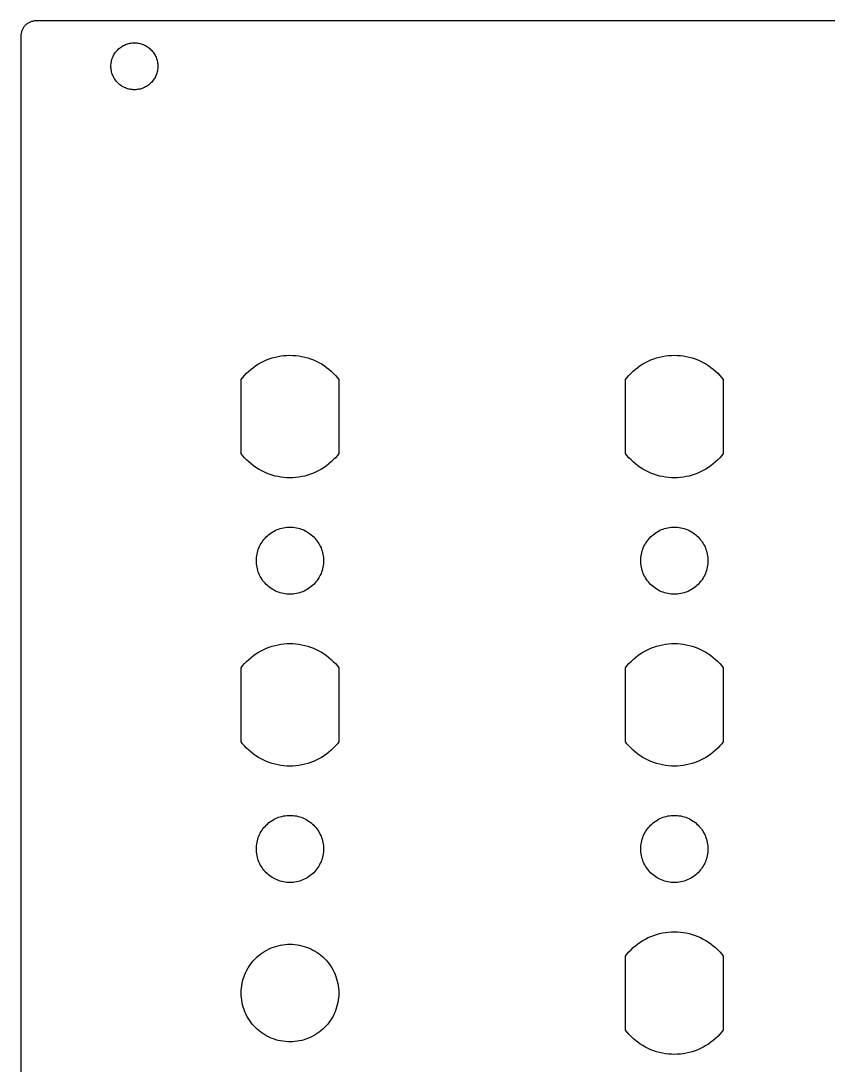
# Model space of a CAD drawing. Header units: metres. Extents: x 0 to 213, y 0 to 128.
# Drawn here: x 0 to 53.3, y 59.5 to 128.5 of the extents above; entities that cross this region are included whole.
import ezdxf

# ---------------------------------------------------------------- set-up
doc = ezdxf.new("R2010")
doc.units = ezdxf.units.M

msp = doc.modelspace()

# ---------------------------------------------------------------- linework, layer by layer
for p, q in [((0.5286, 128.382), (0.48589, 128.358)), ((0.57243, 128.404), (0.5286, 128.382)), ((0.61731, 128.424), (0.57243, 128.404)), ((0.6631, 128.442), (0.61731, 128.424)), ((0.7097, 128.457), (0.6631, 128.442)), ((0.75702, 128.47), (0.7097, 128.457)), ((0.8049, 128.481), (0.75702, 128.47)), ((0.85326, 128.489), (0.8049, 128.481)), ((0.90198, 128.495), (0.85326, 128.489)), ((0.95093, 128.499), (0.90198, 128.495)), ((1, 128.5), (0.95093, 128.499)), ((212.36, 128.5), (1, 128.5)), ((0.01921, 127.695), (0.01082, 127.647)), ((0.02997, 127.743), (0.01921, 127.695)), ((0.04304, 127.79), (0.02997, 127.743)), ((0.05844, 127.837), (0.04304, 127.79)), ((0.07611, 127.883), (0.05844, 127.837)), ((0.09601, 127.928), (0.07611, 127.883)), ((0.11807, 127.971), (0.09601, 127.928)), ((0.14226, 128.014), (0.11807, 127.971)), ((0.16852, 128.056), (0.14226, 128.014)), ((0.19678, 128.096), (0.16852, 128.056)), ((0.22697, 128.134), (0.19678, 128.096)), ((0.25905, 128.172), (0.22697, 128.134)), ((0.29289, 128.207), (0.25905, 128.172)), ((0.32843, 128.241), (0.29289, 128.207)), ((0.3656, 128.273), (0.32843, 128.241)), ((0.4043, 128.303), (0.3656, 128.273)), ((0.44443, 128.331), (0.4043, 128.303)), ((0.48589, 128.358), (0.44443, 128.331)), ((0.00119, 127.549), (0, 127.5)), ((0, 127.5), (0, 1)), ((0.00481, 127.598), (0.00119, 127.549)), ((0.01082, 127.647), (0.00481, 127.598)), ((6.97781, 126.959), (7.05006, 126.983)), ((7.05006, 126.983), (7.12338, 127.004)), ((7.12338, 127.004), (7.19762, 127.02)), ((7.19762, 127.02), (7.27257, 127.033)), ((7.27257, 127.033), (7.34807, 127.043)), ((7.34807, 127.043), (7.42395, 127.048)), ((7.42395, 127.048), (7.5, 127.05)), ((7.5, 127.05), (7.57605, 127.048)), ((7.57605, 127.048), (7.65193, 127.043)), ((7.65193, 127.043), (7.72743, 127.033)), ((7.72743, 127.033), (7.80238, 127.02)), ((7.80238, 127.02), (7.87662, 127.004)), ((7.87662, 127.004), (7.94994, 126.983)), ((7.94994, 126.983), (8.02219, 126.959)), ((6.13303, 126.231), (6.17052, 126.297)), ((6.17052, 126.297), (6.21123, 126.361)), ((6.21123, 126.361), (6.25504, 126.423)), ((6.25504, 126.423), (6.30183, 126.483)), ((6.30183, 126.483), (6.35153, 126.541)), ((6.35153, 126.541), (6.40399, 126.596)), ((6.40399, 126.596), (6.45909, 126.648)), ((6.45909, 126.648), (6.51669, 126.698)), ((6.51669, 126.698), (6.57666, 126.745)), ((6.57666, 126.745), (6.63887, 126.789)), ((6.63887, 126.789), (6.70314, 126.829)), ((6.70314, 126.829), (6.76933, 126.867)), ((6.76933, 126.867), (6.8373, 126.901)), ((6.8373, 126.901), (6.90685, 126.932)), ((6.90685, 126.932), (6.97781, 126.959)), ((8.02219, 126.959), (8.09315, 126.932)), ((8.09315, 126.932), (8.1627, 126.901)), ((8.1627, 126.901), (8.23067, 126.867)), ((8.23067, 126.867), (8.29686, 126.829)), ((8.29686, 126.829), (8.36113, 126.789)), ((8.36113, 126.789), (8.42334, 126.745)), ((8.42334, 126.745), (8.48331, 126.698)), ((8.48331, 126.698), (8.54092, 126.648)), ((8.54092, 126.648), (8.59601, 126.596)), ((8.59601, 126.596), (8.64847, 126.541)), ((8.64847, 126.541), (8.69817, 126.483)), ((8.69817, 126.483), (8.74496, 126.423)), ((8.74496, 126.423), (8.78877, 126.361)), ((8.78877, 126.361), (8.82948, 126.297)), ((8.82948, 126.297), (8.86697, 126.231)), ((5.95187, 125.576), (5.95746, 125.652)), ((5.95746, 125.652), (5.96678, 125.727)), ((5.96678, 125.727), (5.97978, 125.802)), ((5.97978, 125.802), (5.99644, 125.877)), ((5.99644, 125.877), (6.01674, 125.95)), ((6.01674, 125.95), (6.0406, 126.022)), ((6.0406, 126.022), (6.06799, 126.093)), ((6.06799, 126.093), (6.09882, 126.163)), ((6.09882, 126.163), (6.13303, 126.231)), ((8.86697, 126.231), (8.90118, 126.163)), ((8.90118, 126.163), (8.93201, 126.093)), ((8.93201, 126.093), (8.9594, 126.022)), ((8.9594, 126.022), (8.98326, 125.95)), ((8.98326, 125.95), (9.00356, 125.877)), ((9.00356, 125.877), (9.02022, 125.802)), ((9.02022, 125.802), (9.03322, 125.727)), ((9.03322, 125.727), (9.04254, 125.652)), ((9.04254, 125.652), (9.04813, 125.576)), ((5.95, 125.5), (5.95187, 125.576)), ((5.95187, 125.424), (5.95, 125.5)), ((5.95746, 125.348), (5.95187, 125.424)), ((5.96678, 125.273), (5.95746, 125.348)), ((5.97978, 125.198), (5.96678, 125.273)), ((5.99644, 125.123), (5.97978, 125.198)), ((6.01674, 125.05), (5.99644, 125.123)), ((6.0406, 124.978), (6.01674, 125.05)), ((6.06799, 124.907), (6.0406, 124.978)), ((8.9594, 124.978), (8.93201, 124.907)), ((8.98326, 125.05), (8.9594, 124.978)), ((9.00356, 125.123), (8.98326, 125.05)), ((9.02022, 125.198), (9.00356, 125.123)), ((9.03322, 125.273), (9.02022, 125.198)), ((9.04254, 125.348), (9.03322, 125.273)), ((9.04813, 125.424), (9.04254, 125.348)), ((9.04813, 125.576), (9.05, 125.5)), ((9.05, 125.5), (9.04813, 125.424)), ((6.09882, 124.837), (6.06799, 124.907)), ((6.13303, 124.769), (6.09882, 124.837)), ((6.17052, 124.703), (6.13303, 124.769)), ((6.21123, 124.639), (6.17052, 124.703)), ((6.25504, 124.577), (6.21123, 124.639)), ((6.30183, 124.517), (6.25504, 124.577)), ((6.35153, 124.459), (6.30183, 124.517)), ((6.40399, 124.404), (6.35153, 124.459)), ((6.45909, 124.352), (6.40399, 124.404)), ((6.51669, 124.302), (6.45909, 124.352)), ((6.57666, 124.255), (6.51669, 124.302)), ((6.63887, 124.211), (6.57666, 124.255)), ((8.42334, 124.255), (8.36113, 124.211)), ((8.48331, 124.302), (8.42334, 124.255)), ((8.54092, 124.352), (8.48331, 124.302)), ((8.59601, 124.404), (8.54092, 124.352)), ((8.64847, 124.459), (8.59601, 124.404)), ((8.69817, 124.517), (8.64847, 124.459)), ((8.74496, 124.577), (8.69817, 124.517)), ((8.78877, 124.639), (8.74496, 124.577)), ((8.82948, 124.703), (8.78877, 124.639)), ((8.86697, 124.769), (8.82948, 124.703)), ((8.90118, 124.837), (8.86697, 124.769)), ((8.93201, 124.907), (8.90118, 124.837)), ((6.70314, 124.171), (6.63887, 124.211)), ((6.76933, 124.133), (6.70314, 124.171)), ((6.8373, 124.099), (6.76933, 124.133)), ((6.90685, 124.068), (6.8373, 124.099)), ((6.97781, 124.041), (6.90685, 124.068)), ((7.05006, 124.017), (6.97781, 124.041)), ((7.12338, 123.996), (7.05006, 124.017)), ((7.19762, 123.98), (7.12338, 123.996)), ((7.27257, 123.967), (7.19762, 123.98)), ((7.34807, 123.957), (7.27257, 123.967)), ((7.42395, 123.952), (7.34807, 123.957)), ((7.5, 123.95), (7.42395, 123.952)), ((7.57605, 123.952), (7.5, 123.95)), ((7.65193, 123.957), (7.57605, 123.952)), ((7.72743, 123.967), (7.65193, 123.957)), ((7.80238, 123.98), (7.72743, 123.967)), ((7.87662, 123.996), (7.80238, 123.98)), ((7.94994, 124.017), (7.87662, 123.996)), ((8.02219, 124.041), (7.94994, 124.017)), ((8.09315, 124.068), (8.02219, 124.041)), ((8.1627, 124.099), (8.09315, 124.068)), ((8.23067, 124.133), (8.1627, 124.099)), ((8.29686, 124.171), (8.23067, 124.133)), ((8.36113, 124.211), (8.29686, 124.171)), ((16.7959, 106.279), (16.9899, 106.322)), ((16.9899, 106.322), (17.1857, 106.356)), ((17.1857, 106.356), (17.383, 106.38)), ((17.383, 106.38), (17.5813, 106.395)), ((17.5813, 106.395), (17.78, 106.4)), ((17.78, 106.4), (17.9787, 106.395)), ((17.9787, 106.395), (18.177, 106.38)), ((18.177, 106.38), (18.3743, 106.356)), ((18.3743, 106.356), (18.5701, 106.322)), ((18.5701, 106.322), (18.7641, 106.279)), ((42.1959, 106.279), (42.3899, 106.322)), ((42.3899, 106.322), (42.5857, 106.356)), ((42.5857, 106.356), (42.783, 106.38)), ((42.783, 106.38), (42.9813, 106.395)), ((42.9813, 106.395), (43.18, 106.4)), ((43.18, 106.4), (43.3787, 106.395)), ((43.3787, 106.395), (43.577, 106.38)), ((43.577, 106.38), (43.7742, 106.356)), ((43.7742, 106.356), (43.9701, 106.322)), ((43.9701, 106.322), (44.164, 106.279)), ((15.2107, 105.481), (15.3674, 105.603)), ((15.3674, 105.603), (15.53, 105.717)), ((15.53, 105.717), (15.6979, 105.824)), ((15.6979, 105.824), (15.8708, 105.922)), ((15.8708, 105.922), (16.0484, 106.011)), ((16.0484, 106.011), (16.2301, 106.092)), ((16.2301, 106.092), (16.4156, 106.163)), ((16.4156, 106.163), (16.6044, 106.226)), ((16.6044, 106.226), (16.7959, 106.279)), ((18.7641, 106.279), (18.9556, 106.226)), ((18.9556, 106.226), (19.1444, 106.163)), ((19.1444, 106.163), (19.3299, 106.092)), ((19.3299, 106.092), (19.5116, 106.011)), ((19.5116, 106.011), (19.6891, 105.922)), ((19.6891, 105.922), (19.8621, 105.824)), ((19.8621, 105.824), (20.03, 105.717)), ((20.03, 105.717), (20.1926, 105.603)), ((20.1926, 105.603), (20.3493, 105.481)), ((40.6107, 105.481), (40.7674, 105.603)), ((40.7674, 105.603), (40.9299, 105.717)), ((40.9299, 105.717), (41.0979, 105.824)), ((41.0979, 105.824), (41.2708, 105.922)), ((41.2708, 105.922), (41.4484, 106.011)), ((41.4484, 106.011), (41.6301, 106.092)), ((41.6301, 106.092), (41.8156, 106.163)), ((41.8156, 106.163), (42.0043, 106.226)), ((42.0043, 106.226), (42.1959, 106.279)), ((44.164, 106.279), (44.3556, 106.226)), ((44.3556, 106.226), (44.5444, 106.163)), ((44.5444, 106.163), (44.7299, 106.092)), ((44.7299, 106.092), (44.9116, 106.011)), ((44.9116, 106.011), (45.0891, 105.922)), ((45.0891, 105.922), (45.2621, 105.824)), ((45.2621, 105.824), (45.43, 105.717)), ((45.43, 105.717), (45.5926, 105.603)), ((45.5926, 105.603), (45.7493, 105.481)), ((14.555, 104.798), (14.6493, 104.919)), ((14.6493, 104.919), (14.7792, 105.07)), ((14.7792, 105.07), (14.9162, 105.214)), ((14.9162, 105.214), (15.0602, 105.351)), ((15.0602, 105.351), (15.2107, 105.481)), ((20.3493, 105.481), (20.4998, 105.351)), ((20.4998, 105.351), (20.6438, 105.214)), ((20.6438, 105.214), (20.7808, 105.07)), ((20.7808, 105.07), (20.9107, 104.919)), ((20.9107, 104.919), (21.005, 104.798)), ((39.955, 104.798), (40.0493, 104.919)), ((40.0493, 104.919), (40.1792, 105.07)), ((40.1792, 105.07), (40.3162, 105.214)), ((40.3162, 105.214), (40.4602, 105.351)), ((40.4602, 105.351), (40.6107, 105.481)), ((45.7493, 105.481), (45.8998, 105.351)), ((45.8998, 105.351), (46.0438, 105.214)), ((46.0438, 105.214), (46.1808, 105.07)), ((46.1808, 105.07), (46.3107, 104.919)), ((46.3107, 104.919), (46.405, 104.798)), ((14.555, 99.9015), (14.555, 104.798)), ((21.005, 104.798), (21.005, 99.9015)), ((39.955, 99.9015), (39.955, 104.798)), ((46.405, 104.798), (46.405, 99.9015)), ((14.6493, 99.7807), (14.555, 99.9015)), ((14.7792, 99.6302), (14.6493, 99.7807)), ((14.9162, 99.4862), (14.7792, 99.6302)), ((15.0602, 99.3491), (14.9162, 99.4862)), ((20.6438, 99.4862), (20.4998, 99.3491)), ((20.7808, 99.6302), (20.6438, 99.4862)), ((20.9107, 99.7807), (20.7808, 99.6302)), ((21.005, 99.9015), (20.9107, 99.7807)), ((40.0493, 99.7807), (39.955, 99.9015)), ((40.1792, 99.6302), (40.0493, 99.7807)), ((40.3162, 99.4862), (40.1792, 99.6302)), ((40.4602, 99.3491), (40.3162, 99.4862)), ((46.0438, 99.4862), (45.8998, 99.3491)), ((46.1808, 99.6302), (46.0438, 99.4862)), ((46.3107, 99.7807), (46.1808, 99.6302)), ((46.405, 99.9015), (46.3107, 99.7807)), ((15.2107, 99.2193), (15.0602, 99.3491)), ((15.3674, 99.097), (15.2107, 99.2193)), ((15.53, 98.9825), (15.3674, 99.097)), ((15.6979, 98.8762), (15.53, 98.9825)), ((15.8708, 98.7782), (15.6979, 98.8762)), ((16.0484, 98.6888), (15.8708, 98.7782)), ((16.2301, 98.6083), (16.0484, 98.6888)), ((19.5116, 98.6888), (19.3299, 98.6083)), ((19.6891, 98.7782), (19.5116, 98.6888)), ((19.8621, 98.8762), (19.6891, 98.7782)), ((20.03, 98.9825), (19.8621, 98.8762)), ((20.1926, 99.097), (20.03, 98.9825)), ((20.3493, 99.2193), (20.1926, 99.097)), ((20.4998, 99.3491), (20.3493, 99.2193)), ((40.6107, 99.2193), (40.4602, 99.3491)), ((40.7674, 99.097), (40.6107, 99.2193)), ((40.9299, 98.9825), (40.7674, 99.097)), ((41.0979, 98.8762), (40.9299, 98.9825)), ((41.2708, 98.7782), (41.0979, 98.8762)), ((41.4484, 98.6888), (41.2708, 98.7782)), ((41.6301, 98.6083), (41.4484, 98.6888)), ((44.9116, 98.6888), (44.7299, 98.6083)), ((45.0891, 98.7782), (44.9116, 98.6888)), ((45.2621, 98.8762), (45.0891, 98.7782)), ((45.43, 98.9825), (45.2621, 98.8762)), ((45.5926, 99.097), (45.43, 98.9825)), ((45.7493, 99.2193), (45.5926, 99.097)), ((45.8998, 99.3491), (45.7493, 99.2193)), ((16.4156, 98.5367), (16.2301, 98.6083)), ((16.6044, 98.4744), (16.4156, 98.5367)), ((16.7959, 98.4214), (16.6044, 98.4744)), ((16.9899, 98.3778), (16.7959, 98.4214)), ((17.1857, 98.3438), (16.9899, 98.3778)), ((17.383, 98.3195), (17.1857, 98.3438)), ((17.5813, 98.3049), (17.383, 98.3195)), ((17.78, 98.3), (17.5813, 98.3049)), ((17.9787, 98.3049), (17.78, 98.3)), ((18.177, 98.3195), (17.9787, 98.3049)), ((18.3743, 98.3438), (18.177, 98.3195)), ((18.5701, 98.3778), (18.3743, 98.3438)), ((18.7641, 98.4214), (18.5701, 98.3778)), ((18.9556, 98.4744), (18.7641, 98.4214)), ((19.1444, 98.5367), (18.9556, 98.4744)), ((19.3299, 98.6083), (19.1444, 98.5367)), ((41.8156, 98.5367), (41.6301, 98.6083)), ((42.0043, 98.4744), (41.8156, 98.5367)), ((42.1959, 98.4214), (42.0043, 98.4744)), ((42.3899, 98.3778), (42.1959, 98.4214)), ((42.5857, 98.3438), (42.3899, 98.3778)), ((42.783, 98.3195), (42.5857, 98.3438)), ((42.9813, 98.3049), (42.783, 98.3195)), ((43.18, 98.3), (42.9813, 98.3049)), ((43.3787, 98.3049), (43.18, 98.3)), ((43.577, 98.3195), (43.3787, 98.3049)), ((43.7742, 98.3438), (43.577, 98.3195)), ((43.9701, 98.3778), (43.7742, 98.3438)), ((44.164, 98.4214), (43.9701, 98.3778)), ((44.3556, 98.4744), (44.164, 98.4214)), ((44.5444, 98.5367), (44.3556, 98.4744)), ((44.7299, 98.6083), (44.5444, 98.5367)), ((16.3717, 94.5411), (16.4576, 94.6081)), ((16.4576, 94.6081), (16.5466, 94.6709)), ((16.5466, 94.6709), (16.6387, 94.7291)), ((16.6387, 94.7291), (16.7335, 94.7829)), ((16.7335, 94.7829), (16.8308, 94.8318)), ((16.8308, 94.8318), (16.9305, 94.876)), ((16.9305, 94.876), (17.0321, 94.9152)), ((17.0321, 94.9152), (17.1356, 94.9494)), ((17.1356, 94.9494), (17.2406, 94.9785)), ((17.2406, 94.9785), (17.3469, 95.0023)), ((17.3469, 95.0023), (17.4543, 95.021)), ((17.4543, 95.021), (17.5624, 95.0343)), ((17.5624, 95.0343), (17.6711, 95.0423)), ((17.6711, 95.0423), (17.78, 95.045)), ((17.78, 95.045), (17.8889, 95.0423)), ((17.8889, 95.0423), (17.9976, 95.0343)), ((17.9976, 95.0343), (18.1057, 95.021)), ((18.1057, 95.021), (18.2131, 95.0023)), ((18.2131, 95.0023), (18.3194, 94.9785)), ((18.3194, 94.9785), (18.4244, 94.9494)), ((18.4244, 94.9494), (18.5279, 94.9152)), ((18.5279, 94.9152), (18.6295, 94.876)), ((18.6295, 94.876), (18.7292, 94.8318)), ((18.7292, 94.8318), (18.8265, 94.7829)), ((18.8265, 94.7829), (18.9213, 94.7291)), ((18.9213, 94.7291), (19.0134, 94.6709)), ((19.0134, 94.6709), (19.1024, 94.6081)), ((19.1024, 94.6081), (19.1883, 94.5411)), ((41.7716, 94.5411), (41.8575, 94.6081)), ((41.8575, 94.6081), (41.9466, 94.6709)), ((41.9466, 94.6709), (42.0387, 94.7291)), ((42.0387, 94.7291), (42.1335, 94.7829)), ((42.1335, 94.7829), (42.2308, 94.8318)), ((42.2308, 94.8318), (42.3304, 94.876)), ((42.3304, 94.876), (42.4321, 94.9152)), ((42.4321, 94.9152), (42.5356, 94.9494)), ((42.5356, 94.9494), (42.6406, 94.9785)), ((42.6406, 94.9785), (42.7469, 95.0023)), ((42.7469, 95.0023), (42.8542, 95.021)), ((42.8542, 95.021), (42.9624, 95.0343)), ((42.9624, 95.0343), (43.0711, 95.0423)), ((43.0711, 95.0423), (43.18, 95.045)), ((43.18, 95.045), (43.2889, 95.0423)), ((43.2889, 95.0423), (43.3976, 95.0343)), ((43.3976, 95.0343), (43.5057, 95.021)), ((43.5057, 95.021), (43.6131, 95.0023)), ((43.6131, 95.0023), (43.7194, 94.9785)), ((43.7194, 94.9785), (43.8244, 94.9494)), ((43.8244, 94.9494), (43.9279, 94.9152)), ((43.9279, 94.9152), (44.0295, 94.876)), ((44.0295, 94.876), (44.1292, 94.8318)), ((44.1292, 94.8318), (44.2265, 94.7829)), ((44.2265, 94.7829), (44.3213, 94.7291)), ((44.3213, 94.7291), (44.4134, 94.6709)), ((44.4134, 94.6709), (44.5024, 94.6081)), ((44.5024, 94.6081), (44.5883, 94.5411)), ((15.7731, 93.7742), (15.8221, 93.8715)), ((15.8221, 93.8715), (15.8759, 93.9663)), ((15.8759, 93.9663), (15.9341, 94.0583)), ((15.9341, 94.0583), (15.9969, 94.1474)), ((15.9969, 94.1474), (16.0639, 94.2333)), ((16.0639, 94.2333), (16.1351, 94.3158)), ((16.1351, 94.3158), (16.2102, 94.3948)), ((16.2102, 94.3948), (16.2891, 94.4699)), ((16.2891, 94.4699), (16.3717, 94.5411)), ((19.1883, 94.5411), (19.2709, 94.4699)), ((19.2709, 94.4699), (19.3498, 94.3948)), ((19.3498, 94.3948), (19.4249, 94.3158)), ((19.4249, 94.3158), (19.4961, 94.2333)), ((19.4961, 94.2333), (19.5631, 94.1474)), ((19.5631, 94.1474), (19.6259, 94.0583)), ((19.6259, 94.0583), (19.6841, 93.9663)), ((19.6841, 93.9663), (19.7379, 93.8715)), ((19.7379, 93.8715), (19.7868, 93.7742)), ((41.1731, 93.7742), (41.2221, 93.8715)), ((41.2221, 93.8715), (41.2758, 93.9663)), ((41.2758, 93.9663), (41.3341, 94.0583)), ((41.3341, 94.0583), (41.3969, 94.1474)), ((41.3969, 94.1474), (41.4639, 94.2333)), ((41.4639, 94.2333), (41.5351, 94.3158)), ((41.5351, 94.3158), (41.6102, 94.3948)), ((41.6102, 94.3948), (41.6891, 94.4699)), ((41.6891, 94.4699), (41.7716, 94.5411)), ((44.5883, 94.5411), (44.6709, 94.4699)), ((44.6709, 94.4699), (44.7498, 94.3948)), ((44.7498, 94.3948), (44.8249, 94.3158)), ((44.8249, 94.3158), (44.8961, 94.2333)), ((44.8961, 94.2333), (44.9631, 94.1474)), ((44.9631, 94.1474), (45.0258, 94.0583)), ((45.0258, 94.0583), (45.0842, 93.9663)), ((45.0842, 93.9663), (45.1379, 93.8715)), ((45.1379, 93.8715), (45.1868, 93.7742)), ((15.584, 93.1507), (15.6027, 93.2581)), ((15.6027, 93.2581), (15.6265, 93.3644)), ((15.6265, 93.3644), (15.6556, 93.4694)), ((15.6556, 93.4694), (15.6898, 93.5729)), ((15.6898, 93.5729), (15.729, 93.6745)), ((15.729, 93.6745), (15.7731, 93.7742)), ((19.7868, 93.7742), (19.831, 93.6745)), ((19.831, 93.6745), (19.8702, 93.5729)), ((19.8702, 93.5729), (19.9044, 93.4694)), ((19.9044, 93.4694), (19.9335, 93.3644)), ((19.9335, 93.3644), (19.9573, 93.2581)), ((19.9573, 93.2581), (19.976, 93.1507)), ((40.984, 93.1507), (41.0027, 93.2581)), ((41.0027, 93.2581), (41.0265, 93.3644)), ((41.0265, 93.3644), (41.0556, 93.4694)), ((41.0556, 93.4694), (41.0898, 93.5729)), ((41.0898, 93.5729), (41.129, 93.6745)), ((41.129, 93.6745), (41.1731, 93.7742)), ((45.1868, 93.7742), (45.231, 93.6745)), ((45.231, 93.6745), (45.2702, 93.5729)), ((45.2702, 93.5729), (45.3044, 93.4694)), ((45.3044, 93.4694), (45.3335, 93.3644)), ((45.3335, 93.3644), (45.3573, 93.2581)), ((45.3573, 93.2581), (45.376, 93.1507)), ((15.56, 92.825), (15.5627, 92.9339)), ((15.5627, 92.716), (15.56, 92.825)), ((15.5627, 92.9339), (15.5707, 93.0426)), ((15.5707, 92.6074), (15.5627, 92.716)), ((15.5707, 93.0426), (15.584, 93.1507)), ((15.584, 92.4992), (15.5707, 92.6074)), ((15.6027, 92.3919), (15.584, 92.4992)), ((19.976, 92.4992), (19.9573, 92.3919)), ((19.976, 93.1507), (19.9893, 93.0426)), ((19.9893, 92.6074), (19.976, 92.4992)), ((19.9893, 93.0426), (19.9973, 92.9339)), ((19.9973, 92.716), (19.9893, 92.6074)), ((19.9973, 92.9339), (20, 92.825)), ((20, 92.825), (19.9973, 92.716)), ((40.96, 92.825), (40.9627, 92.9339)), ((40.9627, 92.716), (40.96, 92.825)), ((40.9627, 92.9339), (40.9707, 93.0426)), ((40.9707, 92.6074), (40.9627, 92.716)), ((40.9707, 93.0426), (40.984, 93.1507)), ((40.984, 92.4992), (40.9707, 92.6074)), ((41.0027, 92.3919), (40.984, 92.4992)), ((45.376, 92.4992), (45.3573, 92.3919)), ((45.376, 93.1507), (45.3893, 93.0426)), ((45.3893, 92.6074), (45.376, 92.4992)), ((45.3893, 93.0426), (45.3973, 92.9339)), ((45.3973, 92.716), (45.3893, 92.6074)), ((45.3973, 92.9339), (45.4, 92.825)), ((45.4, 92.825), (45.3973, 92.716)), ((15.6265, 92.2856), (15.6027, 92.3919)), ((15.6556, 92.1806), (15.6265, 92.2856)), ((15.6898, 92.0771), (15.6556, 92.1806)), ((15.729, 91.9754), (15.6898, 92.0771)), ((15.7731, 91.8758), (15.729, 91.9754)), ((15.8221, 91.7785), (15.7731, 91.8758)), ((19.7868, 91.8758), (19.7379, 91.7785)), ((19.831, 91.9754), (19.7868, 91.8758)), ((19.8702, 92.0771), (19.831, 91.9754)), ((19.9044, 92.1806), (19.8702, 92.0771)), ((19.9335, 92.2856), (19.9044, 92.1806)), ((19.9573, 92.3919), (19.9335, 92.2856)), ((41.0265, 92.2856), (41.0027, 92.3919)), ((41.0556, 92.1806), (41.0265, 92.2856)), ((41.0898, 92.0771), (41.0556, 92.1806)), ((41.129, 91.9754), (41.0898, 92.0771)), ((41.1731, 91.8758), (41.129, 91.9754)), ((41.2221, 91.7785), (41.1731, 91.8758)), ((45.1868, 91.8758), (45.1379, 91.7785)), ((45.231, 91.9754), (45.1868, 91.8758)), ((45.2702, 92.0771), (45.231, 91.9754)), ((45.3044, 92.1806), (45.2702, 92.0771)), ((45.3335, 92.2856), (45.3044, 92.1806)), ((45.3573, 92.3919), (45.3335, 92.2856)), ((15.8759, 91.6837), (15.8221, 91.7785)), ((15.9341, 91.5916), (15.8759, 91.6837)), ((15.9969, 91.5025), (15.9341, 91.5916)), ((16.0639, 91.4166), (15.9969, 91.5025)), ((16.1351, 91.3341), (16.0639, 91.4166)), ((16.2102, 91.2552), (16.1351, 91.3341)), ((16.2891, 91.1801), (16.2102, 91.2552)), ((16.3717, 91.1089), (16.2891, 91.1801)), ((16.4576, 91.0419), (16.3717, 91.1089)), ((19.1883, 91.1089), (19.1024, 91.0419)), ((19.2709, 91.1801), (19.1883, 91.1089)), ((19.3498, 91.2552), (19.2709, 91.1801)), ((19.4249, 91.3341), (19.3498, 91.2552)), ((19.4961, 91.4166), (19.4249, 91.3341)), ((19.5631, 91.5025), (19.4961, 91.4166)), ((19.6259, 91.5916), (19.5631, 91.5025)), ((19.6841, 91.6837), (19.6259, 91.5916)), ((19.7379, 91.7785), (19.6841, 91.6837)), ((41.2758, 91.6837), (41.2221, 91.7785)), ((41.3341, 91.5916), (41.2758, 91.6837)), ((41.3969, 91.5025), (41.3341, 91.5916)), ((41.4639, 91.4166), (41.3969, 91.5025)), ((41.5351, 91.3341), (41.4639, 91.4166)), ((41.6102, 91.2552), (41.5351, 91.3341)), ((41.6891, 91.1801), (41.6102, 91.2552)), ((41.7716, 91.1089), (41.6891, 91.1801)), ((41.8575, 91.0419), (41.7716, 91.1089)), ((44.5883, 91.1089), (44.5024, 91.0419)), ((44.6709, 91.1801), (44.5883, 91.1089)), ((44.7498, 91.2552), (44.6709, 91.1801)), ((44.8249, 91.3341), (44.7498, 91.2552)), ((44.8961, 91.4166), (44.8249, 91.3341)), ((44.9631, 91.5025), (44.8961, 91.4166)), ((45.0258, 91.5916), (44.9631, 91.5025)), ((45.0842, 91.6837), (45.0258, 91.5916)), ((45.1379, 91.7785), (45.0842, 91.6837)), ((16.5466, 90.9791), (16.4576, 91.0419)), ((16.6387, 90.9208), (16.5466, 90.9791)), ((16.7335, 90.8671), (16.6387, 90.9208)), ((16.8308, 90.8181), (16.7335, 90.8671)), ((16.9305, 90.774), (16.8308, 90.8181)), ((17.0321, 90.7348), (16.9305, 90.774)), ((17.1356, 90.7006), (17.0321, 90.7348)), ((17.2406, 90.6715), (17.1356, 90.7006)), ((17.3469, 90.6476), (17.2406, 90.6715)), ((17.4543, 90.629), (17.3469, 90.6476)), ((17.5624, 90.6157), (17.4543, 90.629)), ((17.6711, 90.6077), (17.5624, 90.6157)), ((17.78, 90.605), (17.6711, 90.6077)), ((17.8889, 90.6077), (17.78, 90.605)), ((17.9976, 90.6157), (17.8889, 90.6077)), ((18.1057, 90.629), (17.9976, 90.6157)), ((18.2131, 90.6476), (18.1057, 90.629)), ((18.3194, 90.6715), (18.2131, 90.6476)), ((18.4244, 90.7006), (18.3194, 90.6715)), ((18.5279, 90.7348), (18.4244, 90.7006)), ((18.6295, 90.774), (18.5279, 90.7348)), ((18.7292, 90.8181), (18.6295, 90.774)), ((18.8265, 90.8671), (18.7292, 90.8181)), ((18.9213, 90.9208), (18.8265, 90.8671)), ((19.0134, 90.9791), (18.9213, 90.9208)), ((19.1024, 91.0419), (19.0134, 90.9791)), ((41.9466, 90.9791), (41.8575, 91.0419)), ((42.0387, 90.9208), (41.9466, 90.9791)), ((42.1335, 90.8671), (42.0387, 90.9208)), ((42.2308, 90.8181), (42.1335, 90.8671)), ((42.3304, 90.774), (42.2308, 90.8181)), ((42.4321, 90.7348), (42.3304, 90.774)), ((42.5356, 90.7006), (42.4321, 90.7348)), ((42.6406, 90.6715), (42.5356, 90.7006)), ((42.7469, 90.6476), (42.6406, 90.6715)), ((42.8542, 90.629), (42.7469, 90.6476)), ((42.9624, 90.6157), (42.8542, 90.629)), ((43.0711, 90.6077), (42.9624, 90.6157)), ((43.18, 90.605), (43.0711, 90.6077)), ((43.2889, 90.6077), (43.18, 90.605)), ((43.3976, 90.6157), (43.2889, 90.6077)), ((43.5057, 90.629), (43.3976, 90.6157)), ((43.6131, 90.6476), (43.5057, 90.629)), ((43.7194, 90.6715), (43.6131, 90.6476)), ((43.8244, 90.7006), (43.7194, 90.6715)), ((43.9279, 90.7348), (43.8244, 90.7006)), ((44.0295, 90.774), (43.9279, 90.7348)), ((44.1292, 90.8181), (44.0295, 90.774)), ((44.2265, 90.8671), (44.1292, 90.8181)), ((44.3213, 90.9208), (44.2265, 90.8671)), ((44.4134, 90.9791), (44.3213, 90.9208)), ((44.5024, 91.0419), (44.4134, 90.9791)), ((15.8708, 86.8718), (16.0484, 86.9611)), ((16.0484, 86.9611), (16.2301, 87.0417)), ((16.2301, 87.0417), (16.4156, 87.1132)), ((16.4156, 87.1132), (16.6044, 87.1756)), ((16.6044, 87.1756), (16.7959, 87.2286)), ((16.7959, 87.2286), (16.9899, 87.2722)), ((16.9899, 87.2722), (17.1857, 87.3062)), ((17.1857, 87.3062), (17.383, 87.3305)), ((17.383, 87.3305), (17.5813, 87.3451)), ((17.5813, 87.3451), (17.78, 87.35)), ((17.78, 87.35), (17.9787, 87.3451)), ((17.9787, 87.3451), (18.177, 87.3305)), ((18.177, 87.3305), (18.3743, 87.3062)), ((18.3743, 87.3062), (18.5701, 87.2722)), ((18.5701, 87.2722), (18.7641, 87.2286)), ((18.7641, 87.2286), (18.9556, 87.1756)), ((18.9556, 87.1756), (19.1444, 87.1132)), ((19.1444, 87.1132), (19.3299, 87.0417)), ((19.3299, 87.0417), (19.5116, 86.9611)), ((19.5116, 86.9611), (19.6891, 86.8718)), ((41.2708, 86.8718), (41.4484, 86.9611)), ((41.4484, 86.9611), (41.6301, 87.0417)), ((41.6301, 87.0417), (41.8156, 87.1132)), ((41.8156, 87.1132), (42.0043, 87.1756)), ((42.0043, 87.1756), (42.1959, 87.2286)), ((42.1959, 87.2286), (42.3899, 87.2722)), ((42.3899, 87.2722), (42.5857, 87.3062)), ((42.5857, 87.3062), (42.783, 87.3305)), ((42.783, 87.3305), (42.9813, 87.3451)), ((42.9813, 87.3451), (43.18, 87.35)), ((43.18, 87.35), (43.3787, 87.3451)), ((43.3787, 87.3451), (43.577, 87.3305)), ((43.577, 87.3305), (43.7742, 87.3062)), ((43.7742, 87.3062), (43.9701, 87.2722)), ((43.9701, 87.2722), (44.164, 87.2286)), ((44.164, 87.2286), (44.3556, 87.1756)), ((44.3556, 87.1756), (44.5444, 87.1132)), ((44.5444, 87.1132), (44.7299, 87.0417)), ((44.7299, 87.0417), (44.9116, 86.9611)), ((44.9116, 86.9611), (45.0891, 86.8718)), ((14.9162, 86.1638), (15.0602, 86.3008)), ((15.0602, 86.3008), (15.2107, 86.4307)), ((15.2107, 86.4307), (15.3674, 86.553)), ((15.3674, 86.553), (15.53, 86.6674)), ((15.53, 86.6674), (15.6979, 86.7738)), ((15.6979, 86.7738), (15.8708, 86.8718)), ((19.6891, 86.8718), (19.8621, 86.7738)), ((19.8621, 86.7738), (20.03, 86.6674)), ((20.03, 86.6674), (20.1926, 86.553)), ((20.1926, 86.553), (20.3493, 86.4307)), ((20.3493, 86.4307), (20.4998, 86.3008)), ((20.4998, 86.3008), (20.6438, 86.1638)), ((40.3162, 86.1638), (40.4602, 86.3008)), ((40.4602, 86.3008), (40.6107, 86.4307)), ((40.6107, 86.4307), (40.7674, 86.553)), ((40.7674, 86.553), (40.9299, 86.6674)), ((40.9299, 86.6674), (41.0979, 86.7738)), ((41.0979, 86.7738), (41.2708, 86.8718)), ((45.0891, 86.8718), (45.2621, 86.7738)), ((45.2621, 86.7738), (45.43, 86.6674)), ((45.43, 86.6674), (45.5926, 86.553)), ((45.5926, 86.553), (45.7493, 86.4307)), ((45.7493, 86.4307), (45.8998, 86.3008)), ((45.8998, 86.3008), (46.0438, 86.1638)), ((14.555, 85.7484), (14.6493, 85.8693)), ((14.555, 80.8515), (14.555, 85.7484)), ((14.6493, 85.8693), (14.7792, 86.0198)), ((14.7792, 86.0198), (14.9162, 86.1638)), ((20.6438, 86.1638), (20.7808, 86.0198)), ((20.7808, 86.0198), (20.9107, 85.8693)), ((20.9107, 85.8693), (21.005, 85.7484)), ((21.005, 85.7484), (21.005, 80.8515)), ((39.955, 85.7484), (40.0493, 85.8693)), ((39.955, 80.8515), (39.955, 85.7484)), ((40.0493, 85.8693), (40.1792, 86.0198)), ((40.1792, 86.0198), (40.3162, 86.1638)), ((46.0438, 86.1638), (46.1808, 86.0198)), ((46.1808, 86.0198), (46.3107, 85.8693)), ((46.3107, 85.8693), (46.405, 85.7484)), ((46.405, 85.7484), (46.405, 80.8515)), ((14.6493, 80.7307), (14.555, 80.8515)), ((21.005, 80.8515), (20.9107, 80.7307)), ((40.0493, 80.7307), (39.955, 80.8515)), ((46.405, 80.8515), (46.3107, 80.7307)), ((14.7792, 80.5802), (14.6493, 80.7307)), ((14.9162, 80.4362), (14.7792, 80.5802)), ((15.0602, 80.2991), (14.9162, 80.4362)), ((15.2107, 80.1693), (15.0602, 80.2991)), ((15.3674, 80.047), (15.2107, 80.1693)), ((20.3493, 80.1693), (20.1926, 80.047)), ((20.4998, 80.2991), (20.3493, 80.1693)), ((20.6438, 80.4362), (20.4998, 80.2991)), ((20.7808, 80.5802), (20.6438, 80.4362)), ((20.9107, 80.7307), (20.7808, 80.5802)), ((40.1792, 80.5802), (40.0493, 80.7307)), ((40.3162, 80.4362), (40.1792, 80.5802)), ((40.4602, 80.2991), (40.3162, 80.4362)), ((40.6107, 80.1693), (40.4602, 80.2991)), ((40.7674, 80.047), (40.6107, 80.1693)), ((45.7493, 80.1693), (45.5926, 80.047)), ((45.8998, 80.2991), (45.7493, 80.1693)), ((46.0438, 80.4362), (45.8998, 80.2991)), ((46.1808, 80.5802), (46.0438, 80.4362)), ((46.3107, 80.7307), (46.1808, 80.5802)), ((15.53, 79.9325), (15.3674, 80.047)), ((15.6979, 79.8262), (15.53, 79.9325)), ((15.8708, 79.7282), (15.6979, 79.8262)), ((16.0484, 79.6388), (15.8708, 79.7282)), ((16.2301, 79.5583), (16.0484, 79.6388)), ((16.4156, 79.4867), (16.2301, 79.5583)), ((16.6044, 79.4244), (16.4156, 79.4867)), ((16.7959, 79.3714), (16.6044, 79.4244)), ((16.9899, 79.3278), (16.7959, 79.3714)), ((18.7641, 79.3714), (18.5701, 79.3278)), ((18.9556, 79.4244), (18.7641, 79.3714)), ((19.1444, 79.4867), (18.9556, 79.4244)), ((19.3299, 79.5583), (19.1444, 79.4867)), ((19.5116, 79.6388), (19.3299, 79.5583)), ((19.6891, 79.7282), (19.5116, 79.6388)), ((19.8621, 79.8262), (19.6891, 79.7282)), ((20.03, 79.9325), (19.8621, 79.8262)), ((20.1926, 80.047), (20.03, 79.9325)), ((40.9299, 79.9325), (40.7674, 80.047)), ((41.0979, 79.8262), (40.9299, 79.9325)), ((41.2708, 79.7282), (41.0979, 79.8262)), ((41.4484, 79.6388), (41.2708, 79.7282)), ((41.6301, 79.5583), (41.4484, 79.6388)), ((41.8156, 79.4867), (41.6301, 79.5583)), ((42.0043, 79.4244), (41.8156, 79.4867)), ((42.1959, 79.3714), (42.0043, 79.4244)), ((42.3899, 79.3278), (42.1959, 79.3714)), ((44.164, 79.3714), (43.9701, 79.3278)), ((44.3556, 79.4244), (44.164, 79.3714)), ((44.5444, 79.4867), (44.3556, 79.4244)), ((44.7299, 79.5583), (44.5444, 79.4867)), ((44.9116, 79.6388), (44.7299, 79.5583)), ((45.0891, 79.7282), (44.9116, 79.6388)), ((45.2621, 79.8262), (45.0891, 79.7282)), ((45.43, 79.9325), (45.2621, 79.8262)), ((45.5926, 80.047), (45.43, 79.9325)), ((17.1857, 79.2938), (16.9899, 79.3278)), ((17.383, 79.2695), (17.1857, 79.2938)), ((17.5813, 79.2549), (17.383, 79.2695)), ((17.78, 79.25), (17.5813, 79.2549)), ((17.9787, 79.2549), (17.78, 79.25)), ((18.177, 79.2695), (17.9787, 79.2549)), ((18.3743, 79.2938), (18.177, 79.2695)), ((18.5701, 79.3278), (18.3743, 79.2938)), ((42.5857, 79.2938), (42.3899, 79.3278)), ((42.783, 79.2695), (42.5857, 79.2938)), ((42.9813, 79.2549), (42.783, 79.2695)), ((43.18, 79.25), (42.9813, 79.2549)), ((43.3787, 79.2549), (43.18, 79.25)), ((43.577, 79.2695), (43.3787, 79.2549)), ((43.7742, 79.2938), (43.577, 79.2695)), ((43.9701, 79.3278), (43.7742, 79.2938)), ((17.1356, 75.8994), (17.2406, 75.9285)), ((17.2406, 75.9285), (17.3469, 75.9523)), ((17.3469, 75.9523), (17.4543, 75.971)), ((17.4543, 75.971), (17.5624, 75.9843)), ((17.5624, 75.9843), (17.6711, 75.9923)), ((17.6711, 75.9923), (17.78, 75.995)), ((17.78, 75.995), (17.8889, 75.9923)), ((17.8889, 75.9923), (17.9976, 75.9843)), ((17.9976, 75.9843), (18.1057, 75.971)), ((18.1057, 75.971), (18.2131, 75.9523)), ((18.2131, 75.9523), (18.3194, 75.9285)), ((18.3194, 75.9285), (18.4244, 75.8994)), ((42.5356, 75.8994), (42.6406, 75.9285)), ((42.6406, 75.9285), (42.7469, 75.9523)), ((42.7469, 75.9523), (42.8542, 75.971)), ((42.8542, 75.971), (42.9624, 75.9843)), ((42.9624, 75.9843), (43.0711, 75.9923)), ((43.0711, 75.9923), (43.18, 75.995)), ((43.18, 75.995), (43.2889, 75.9923)), ((43.2889, 75.9923), (43.3976, 75.9843)), ((43.3976, 75.9843), (43.5057, 75.971)), ((43.5057, 75.971), (43.6131, 75.9523)), ((43.6131, 75.9523), (43.7194, 75.9285)), ((43.7194, 75.9285), (43.8244, 75.8994)), ((16.0639, 75.1833), (16.1351, 75.2659)), ((16.1351, 75.2659), (16.2102, 75.3448)), ((16.2102, 75.3448), (16.2891, 75.4199)), ((16.2891, 75.4199), (16.3717, 75.4911)), ((16.3717, 75.4911), (16.4576, 75.5581)), ((16.4576, 75.5581), (16.5466, 75.6208)), ((16.5466, 75.6208), (16.6387, 75.6791)), ((16.6387, 75.6791), (16.7335, 75.7328)), ((16.7335, 75.7328), (16.8308, 75.7818)), ((16.8308, 75.7818), (16.9305, 75.826)), ((16.9305, 75.826), (17.0321, 75.8652)), ((17.0321, 75.8652), (17.1356, 75.8994)), ((18.4244, 75.8994), (18.5279, 75.8652)), ((18.5279, 75.8652), (18.6295, 75.826)), ((18.6295, 75.826), (18.7292, 75.7818)), ((18.7292, 75.7818), (18.8265, 75.7328)), ((18.8265, 75.7328), (18.9213, 75.6791)), ((18.9213, 75.6791), (19.0134, 75.6208)), ((19.0134, 75.6208), (19.1024, 75.5581)), ((19.1024, 75.5581), (19.1883, 75.4911)), ((19.1883, 75.4911), (19.2709, 75.4199)), ((19.2709, 75.4199), (19.3498, 75.3448)), ((19.3498, 75.3448), (19.4249, 75.2659)), ((19.4249, 75.2659), (19.4961, 75.1833)), ((41.4639, 75.1833), (41.5351, 75.2659)), ((41.5351, 75.2659), (41.6102, 75.3448)), ((41.6102, 75.3448), (41.6891, 75.4199)), ((41.6891, 75.4199), (41.7716, 75.4911)), ((41.7716, 75.4911), (41.8575, 75.5581)), ((41.8575, 75.5581), (41.9466, 75.6208)), ((41.9466, 75.6208), (42.0387, 75.6791)), ((42.0387, 75.6791), (42.1335, 75.7328)), ((42.1335, 75.7328), (42.2308, 75.7818)), ((42.2308, 75.7818), (42.3304, 75.826)), ((42.3304, 75.826), (42.4321, 75.8652)), ((42.4321, 75.8652), (42.5356, 75.8994)), ((43.8244, 75.8994), (43.9279, 75.8652)), ((43.9279, 75.8652), (44.0295, 75.826)), ((44.0295, 75.826), (44.1292, 75.7818)), ((44.1292, 75.7818), (44.2265, 75.7328)), ((44.2265, 75.7328), (44.3213, 75.6791)), ((44.3213, 75.6791), (44.4134, 75.6208)), ((44.4134, 75.6208), (44.5024, 75.5581)), ((44.5024, 75.5581), (44.5883, 75.4911)), ((44.5883, 75.4911), (44.6709, 75.4199)), ((44.6709, 75.4199), (44.7498, 75.3448)), ((44.7498, 75.3448), (44.8249, 75.2659)), ((44.8249, 75.2659), (44.8961, 75.1833)), ((15.6898, 74.5229), (15.729, 74.6245)), ((15.729, 74.6245), (15.7731, 74.7242)), ((15.7731, 74.7242), (15.8221, 74.8215)), ((15.8221, 74.8215), (15.8759, 74.9163)), ((15.8759, 74.9163), (15.9341, 75.0083)), ((15.9341, 75.0083), (15.9969, 75.0974)), ((15.9969, 75.0974), (16.0639, 75.1833)), ((19.4961, 75.1833), (19.5631, 75.0974)), ((19.5631, 75.0974), (19.6259, 75.0083)), ((19.6259, 75.0083), (19.6841, 74.9163)), ((19.6841, 74.9163), (19.7379, 74.8215)), ((19.7379, 74.8215), (19.7868, 74.7242)), ((19.7868, 74.7242), (19.831, 74.6245)), ((19.831, 74.6245), (19.8702, 74.5229)), ((41.0898, 74.5229), (41.129, 74.6245)), ((41.129, 74.6245), (41.1731, 74.7242)), ((41.1731, 74.7242), (41.2221, 74.8215)), ((41.2221, 74.8215), (41.2758, 74.9163)), ((41.2758, 74.9163), (41.3341, 75.0083)), ((41.3341, 75.0083), (41.3969, 75.0974)), ((41.3969, 75.0974), (41.4639, 75.1833)), ((44.8961, 75.1833), (44.9631, 75.0974)), ((44.9631, 75.0974), (45.0258, 75.0083)), ((45.0258, 75.0083), (45.0842, 74.9163)), ((45.0842, 74.9163), (45.1379, 74.8215)), ((45.1379, 74.8215), (45.1868, 74.7242)), ((45.1868, 74.7242), (45.231, 74.6245)), ((45.231, 74.6245), (45.2702, 74.5229)), ((15.56, 73.775), (15.5627, 73.8839)), ((15.5627, 73.8839), (15.5707, 73.9926)), ((15.5707, 73.9926), (15.584, 74.1007)), ((15.584, 74.1007), (15.6027, 74.2081)), ((15.6027, 74.2081), (15.6265, 74.3144)), ((15.6265, 74.3144), (15.6556, 74.4194)), ((15.6556, 74.4194), (15.6898, 74.5229)), ((19.8702, 74.5229), (19.9044, 74.4194)), ((19.9044, 74.4194), (19.9335, 74.3144)), ((19.9335, 74.3144), (19.9573, 74.2081)), ((19.9573, 74.2081), (19.976, 74.1007)), ((19.976, 74.1007), (19.9893, 73.9926)), ((19.9893, 73.9926), (19.9973, 73.8839)), ((19.9973, 73.8839), (20, 73.775)), ((40.96, 73.775), (40.9627, 73.8839)), ((40.9627, 73.8839), (40.9707, 73.9926)), ((40.9707, 73.9926), (40.984, 74.1007)), ((40.984, 74.1007), (41.0027, 74.2081)), ((41.0027, 74.2081), (41.0265, 74.3144)), ((41.0265, 74.3144), (41.0556, 74.4194)), ((41.0556, 74.4194), (41.0898, 74.5229)), ((45.2702, 74.5229), (45.3044, 74.4194)), ((45.3044, 74.4194), (45.3335, 74.3144)), ((45.3335, 74.3144), (45.3573, 74.2081)), ((45.3573, 74.2081), (45.376, 74.1007)), ((45.376, 74.1007), (45.3893, 73.9926)), ((45.3893, 73.9926), (45.3973, 73.8839)), ((45.3973, 73.8839), (45.4, 73.775)), ((15.5627, 73.6661), (15.56, 73.775)), ((15.5707, 73.5574), (15.5627, 73.6661)), ((15.584, 73.4493), (15.5707, 73.5574)), ((15.6027, 73.3419), (15.584, 73.4493)), ((15.6265, 73.2356), (15.6027, 73.3419)), ((15.6556, 73.1306), (15.6265, 73.2356)), ((19.9335, 73.2356), (19.9044, 73.1306)), ((19.9573, 73.3419), (19.9335, 73.2356)), ((19.976, 73.4493), (19.9573, 73.3419)), ((19.9893, 73.5574), (19.976, 73.4493)), ((19.9973, 73.6661), (19.9893, 73.5574)), ((20, 73.775), (19.9973, 73.6661)), ((40.9627, 73.6661), (40.96, 73.775)), ((40.9707, 73.5574), (40.9627, 73.6661)), ((40.984, 73.4493), (40.9707, 73.5574)), ((41.0027, 73.3419), (40.984, 73.4493)), ((41.0265, 73.2356), (41.0027, 73.3419)), ((41.0556, 73.1306), (41.0265, 73.2356)), ((45.3335, 73.2356), (45.3044, 73.1306)), ((45.3573, 73.3419), (45.3335, 73.2356)), ((45.376, 73.4493), (45.3573, 73.3419)), ((45.3893, 73.5574), (45.376, 73.4493)), ((45.3973, 73.6661), (45.3893, 73.5574)), ((45.4, 73.775), (45.3973, 73.6661)), ((15.6898, 73.0271), (15.6556, 73.1306)), ((15.729, 72.9254), (15.6898, 73.0271)), ((15.7731, 72.8258), (15.729, 72.9254)), ((15.8221, 72.7285), (15.7731, 72.8258)), ((15.8759, 72.6337), (15.8221, 72.7285)), ((15.9341, 72.5416), (15.8759, 72.6337)), ((15.9969, 72.4525), (15.9341, 72.5416)), ((19.6259, 72.5416), (19.5631, 72.4525)), ((19.6841, 72.6337), (19.6259, 72.5416)), ((19.7379, 72.7285), (19.6841, 72.6337)), ((19.7868, 72.8258), (19.7379, 72.7285)), ((19.831, 72.9254), (19.7868, 72.8258)), ((19.8702, 73.0271), (19.831, 72.9254)), ((19.9044, 73.1306), (19.8702, 73.0271)), ((41.0898, 73.0271), (41.0556, 73.1306)), ((41.129, 72.9254), (41.0898, 73.0271)), ((41.1731, 72.8258), (41.129, 72.9254)), ((41.2221, 72.7285), (41.1731, 72.8258)), ((41.2758, 72.6337), (41.2221, 72.7285)), ((41.3341, 72.5416), (41.2758, 72.6337)), ((41.3969, 72.4525), (41.3341, 72.5416)), ((45.0258, 72.5416), (44.9631, 72.4525)), ((45.0842, 72.6337), (45.0258, 72.5416)), ((45.1379, 72.7285), (45.0842, 72.6337)), ((45.1868, 72.8258), (45.1379, 72.7285)), ((45.231, 72.9254), (45.1868, 72.8258)), ((45.2702, 73.0271), (45.231, 72.9254)), ((45.3044, 73.1306), (45.2702, 73.0271)), ((16.0639, 72.3667), (15.9969, 72.4525)), ((16.1351, 72.2841), (16.0639, 72.3667)), ((16.2102, 72.2052), (16.1351, 72.2841)), ((16.2891, 72.1301), (16.2102, 72.2052)), ((16.3717, 72.0589), (16.2891, 72.1301)), ((16.4576, 71.9919), (16.3717, 72.0589)), ((16.5466, 71.9291), (16.4576, 71.9919)), ((16.6387, 71.8708), (16.5466, 71.9291)), ((16.7335, 71.8171), (16.6387, 71.8708)), ((16.8308, 71.7681), (16.7335, 71.8171)), ((18.8265, 71.8171), (18.7292, 71.7681)), ((18.9213, 71.8708), (18.8265, 71.8171)), ((19.0134, 71.9291), (18.9213, 71.8708)), ((19.1024, 71.9919), (19.0134, 71.9291)), ((19.1883, 72.0589), (19.1024, 71.9919)), ((19.2709, 72.1301), (19.1883, 72.0589)), ((19.3498, 72.2052), (19.2709, 72.1301)), ((19.4249, 72.2841), (19.3498, 72.2052)), ((19.4961, 72.3667), (19.4249, 72.2841)), ((19.5631, 72.4525), (19.4961, 72.3667)), ((41.4639, 72.3667), (41.3969, 72.4525)), ((41.5351, 72.2841), (41.4639, 72.3667)), ((41.6102, 72.2052), (41.5351, 72.2841)), ((41.6891, 72.1301), (41.6102, 72.2052)), ((41.7716, 72.0589), (41.6891, 72.1301)), ((41.8575, 71.9919), (41.7716, 72.0589)), ((41.9466, 71.9291), (41.8575, 71.9919)), ((42.0387, 71.8708), (41.9466, 71.9291)), ((42.1335, 71.8171), (42.0387, 71.8708)), ((42.2308, 71.7681), (42.1335, 71.8171)), ((44.2265, 71.8171), (44.1292, 71.7681)), ((44.3213, 71.8708), (44.2265, 71.8171)), ((44.4134, 71.9291), (44.3213, 71.8708)), ((44.5024, 71.9919), (44.4134, 71.9291)), ((44.5883, 72.0589), (44.5024, 71.9919)), ((44.6709, 72.1301), (44.5883, 72.0589)), ((44.7498, 72.2052), (44.6709, 72.1301)), ((44.8249, 72.2841), (44.7498, 72.2052)), ((44.8961, 72.3667), (44.8249, 72.2841)), ((44.9631, 72.4525), (44.8961, 72.3667)), ((16.9305, 71.724), (16.8308, 71.7681)), ((17.0321, 71.6848), (16.9305, 71.724)), ((17.1356, 71.6506), (17.0321, 71.6848)), ((17.2406, 71.6215), (17.1356, 71.6506)), ((17.3469, 71.5977), (17.2406, 71.6215)), ((17.4543, 71.579), (17.3469, 71.5977)), ((17.5624, 71.5657), (17.4543, 71.579)), ((17.6711, 71.5577), (17.5624, 71.5657)), ((17.78, 71.555), (17.6711, 71.5577)), ((17.8889, 71.5577), (17.78, 71.555)), ((17.9976, 71.5657), (17.8889, 71.5577)), ((18.1057, 71.579), (17.9976, 71.5657)), ((18.2131, 71.5977), (18.1057, 71.579)), ((18.3194, 71.6215), (18.2131, 71.5977)), ((18.4244, 71.6506), (18.3194, 71.6215)), ((18.5279, 71.6848), (18.4244, 71.6506)), ((18.6295, 71.724), (18.5279, 71.6848)), ((18.7292, 71.7681), (18.6295, 71.724)), ((42.3304, 71.724), (42.2308, 71.7681)), ((42.4321, 71.6848), (42.3304, 71.724)), ((42.5356, 71.6506), (42.4321, 71.6848)), ((42.6406, 71.6215), (42.5356, 71.6506)), ((42.7469, 71.5977), (42.6406, 71.6215)), ((42.8542, 71.579), (42.7469, 71.5977)), ((42.9624, 71.5657), (42.8542, 71.579)), ((43.0711, 71.5577), (42.9624, 71.5657)), ((43.18, 71.555), (43.0711, 71.5577)), ((43.2889, 71.5577), (43.18, 71.555)), ((43.3976, 71.5657), (43.2889, 71.5577)), ((43.5057, 71.579), (43.3976, 71.5657)), ((43.6131, 71.5977), (43.5057, 71.579)), ((43.7194, 71.6215), (43.6131, 71.5977)), ((43.8244, 71.6506), (43.7194, 71.6215)), ((43.9279, 71.6848), (43.8244, 71.6506)), ((44.0295, 71.724), (43.9279, 71.6848)), ((44.1292, 71.7681), (44.0295, 71.724)), ((40.9299, 67.6174), (41.0979, 67.7238)), ((41.0979, 67.7238), (41.2708, 67.8218)), ((41.2708, 67.8218), (41.4484, 67.9111)), ((41.4484, 67.9111), (41.6301, 67.9917)), ((41.6301, 67.9917), (41.8156, 68.0632)), ((41.8156, 68.0632), (42.0043, 68.1256)), ((42.0043, 68.1256), (42.1959, 68.1786)), ((42.1959, 68.1786), (42.3899, 68.2222)), ((42.3899, 68.2222), (42.5857, 68.2562)), ((42.5857, 68.2562), (42.783, 68.2805)), ((42.783, 68.2805), (42.9813, 68.2951)), ((42.9813, 68.2951), (43.18, 68.3)), ((43.18, 68.3), (43.3787, 68.2951)), ((43.3787, 68.2951), (43.577, 68.2805)), ((43.577, 68.2805), (43.7742, 68.2562)), ((43.7742, 68.2562), (43.9701, 68.2222)), ((43.9701, 68.2222), (44.164, 68.1786)), ((44.164, 68.1786), (44.3556, 68.1256)), ((44.3556, 68.1256), (44.5444, 68.0632)), ((44.5444, 68.0632), (44.7299, 67.9917)), ((44.7299, 67.9917), (44.9116, 67.9111)), ((44.9116, 67.9111), (45.0891, 67.8218)), ((45.0891, 67.8218), (45.2621, 67.7238)), ((45.2621, 67.7238), (45.43, 67.6174)), ((15.9883, 66.9315), (16.122, 67.0162)), ((16.122, 67.0162), (16.2597, 67.0942)), ((16.2597, 67.0942), (16.4011, 67.1654)), ((16.4011, 67.1654), (16.5458, 67.2295)), ((16.5458, 67.2295), (16.6935, 67.2865)), ((16.6935, 67.2865), (16.8438, 67.3361)), ((16.8438, 67.3361), (16.9964, 67.3783)), ((16.9964, 67.3783), (17.1508, 67.413)), ((17.1508, 67.413), (17.3068, 67.4401)), ((17.3068, 67.4401), (17.4639, 67.4595)), ((17.4639, 67.4595), (17.6217, 67.4711)), ((17.6217, 67.4711), (17.78, 67.475)), ((17.78, 67.475), (17.9382, 67.4711)), ((17.9382, 67.4711), (18.0961, 67.4595)), ((18.0961, 67.4595), (18.2532, 67.4401)), ((18.2532, 67.4401), (18.4092, 67.413)), ((18.4092, 67.413), (18.5636, 67.3783)), ((18.5636, 67.3783), (18.7162, 67.3361)), ((18.7162, 67.3361), (18.8665, 67.2865)), ((18.8665, 67.2865), (19.0141, 67.2295)), ((19.0141, 67.2295), (19.1589, 67.1654)), ((19.1589, 67.1654), (19.3002, 67.0942)), ((19.3002, 67.0942), (19.438, 67.0162)), ((19.438, 67.0162), (19.5717, 66.9315)), ((40.0493, 66.8193), (40.1792, 66.9698)), ((40.1792, 66.9698), (40.3162, 67.1138)), ((40.3162, 67.1138), (40.4602, 67.2508)), ((40.4602, 67.2508), (40.6107, 67.3807)), ((40.6107, 67.3807), (40.7674, 67.503)), ((40.7674, 67.503), (40.9299, 67.6174)), ((45.43, 67.6174), (45.5926, 67.503)), ((45.5926, 67.503), (45.7493, 67.3807)), ((45.7493, 67.3807), (45.8998, 67.2508)), ((45.8998, 67.2508), (46.0438, 67.1138)), ((46.0438, 67.1138), (46.1808, 66.9698)), ((46.1808, 66.9698), (46.3107, 66.8193)), ((15.1897, 66.1711), (15.287, 66.2959)), ((15.287, 66.2959), (15.3904, 66.4158)), ((15.3904, 66.4158), (15.4996, 66.5304)), ((15.4996, 66.5304), (15.6142, 66.6396)), ((15.6142, 66.6396), (15.7341, 66.743)), ((15.7341, 66.743), (15.8589, 66.8403)), ((15.8589, 66.8403), (15.9883, 66.9315)), ((19.5717, 66.9315), (19.7011, 66.8403)), ((19.7011, 66.8403), (19.8259, 66.743)), ((19.8259, 66.743), (19.9458, 66.6396)), ((19.9458, 66.6396), (20.0604, 66.5304)), ((20.0604, 66.5304), (20.1696, 66.4158)), ((20.1696, 66.4158), (20.2729, 66.2959)), ((20.2729, 66.2959), (20.3703, 66.1711)), ((39.955, 66.6984), (40.0493, 66.8193)), ((39.955, 61.8016), (39.955, 66.6984)), ((46.3107, 66.8193), (46.405, 66.6984)), ((46.405, 66.6984), (46.405, 61.8016)), ((14.8005, 65.4841), (14.8646, 65.6289)), ((14.8646, 65.6289), (14.9358, 65.7702)), ((14.9358, 65.7702), (15.0138, 65.908)), ((15.0138, 65.908), (15.0985, 66.0417)), ((15.0985, 66.0417), (15.1897, 66.1711)), ((20.3703, 66.1711), (20.4615, 66.0417)), ((20.4615, 66.0417), (20.5462, 65.908)), ((20.5462, 65.908), (20.6242, 65.7702)), ((20.6242, 65.7702), (20.6954, 65.6289)), ((20.6954, 65.6289), (20.7595, 65.4841)), ((14.5899, 64.7232), (14.617, 64.8792)), ((14.617, 64.8792), (14.6516, 65.0336)), ((14.6516, 65.0336), (14.6939, 65.1862)), ((14.6939, 65.1862), (14.7435, 65.3365)), ((14.7435, 65.3365), (14.8005, 65.4841)), ((20.7595, 65.4841), (20.8165, 65.3365)), ((20.8165, 65.3365), (20.8661, 65.1862)), ((20.8661, 65.1862), (20.9083, 65.0336)), ((20.9083, 65.0336), (20.943, 64.8792)), ((20.943, 64.8792), (20.9701, 64.7232)), ((14.555, 64.25), (14.5589, 64.4082)), ((14.5589, 64.0918), (14.555, 64.25)), ((14.5589, 64.4082), (14.5705, 64.5661)), ((14.5705, 64.5661), (14.5899, 64.7232)), ((20.9701, 64.7232), (20.9895, 64.5661)), ((20.9895, 64.5661), (21.0011, 64.4082)), ((21.0011, 64.4082), (21.005, 64.25)), ((21.005, 64.25), (21.0011, 64.0918)), ((14.5705, 63.9339), (14.5589, 64.0918)), ((14.5899, 63.7768), (14.5705, 63.9339)), ((14.617, 63.6208), (14.5899, 63.7768)), ((14.6516, 63.4664), (14.617, 63.6208)), ((20.943, 63.6208), (20.9083, 63.4664)), ((20.9701, 63.7768), (20.943, 63.6208)), ((20.9895, 63.9339), (20.9701, 63.7768)), ((21.0011, 64.0918), (20.9895, 63.9339)), ((14.6939, 63.3138), (14.6516, 63.4664)), ((14.7435, 63.1635), (14.6939, 63.3138)), ((14.8005, 63.0158), (14.7435, 63.1635)), ((14.8646, 62.8711), (14.8005, 63.0158)), ((14.9358, 62.7297), (14.8646, 62.8711)), ((20.6954, 62.8711), (20.6242, 62.7297)), ((20.7595, 63.0158), (20.6954, 62.8711)), ((20.8165, 63.1635), (20.7595, 63.0158)), ((20.8661, 63.3138), (20.8165, 63.1635)), ((20.9083, 63.4664), (20.8661, 63.3138)), ((15.0138, 62.592), (14.9358, 62.7297)), ((15.0985, 62.4583), (15.0138, 62.592)), ((15.1897, 62.3289), (15.0985, 62.4583)), ((15.287, 62.2041), (15.1897, 62.3289)), ((15.3904, 62.0842), (15.287, 62.2041)), ((20.2729, 62.2041), (20.1696, 62.0842)), ((20.3703, 62.3289), (20.2729, 62.2041)), ((20.4615, 62.4583), (20.3703, 62.3289)), ((20.5462, 62.592), (20.4615, 62.4583)), ((20.6242, 62.7297), (20.5462, 62.592)), ((15.4996, 61.9696), (15.3904, 62.0842)), ((15.6142, 61.8604), (15.4996, 61.9696)), ((15.7341, 61.757), (15.6142, 61.8604)), ((15.8589, 61.6597), (15.7341, 61.757)), ((15.9883, 61.5685), (15.8589, 61.6597)), ((16.122, 61.4838), (15.9883, 61.5685)), ((16.2597, 61.4058), (16.122, 61.4838)), ((19.438, 61.4838), (19.3002, 61.4058)), ((19.5717, 61.5685), (19.438, 61.4838)), ((19.7011, 61.6597), (19.5717, 61.5685)), ((19.8259, 61.757), (19.7011, 61.6597)), ((19.9458, 61.8604), (19.8259, 61.757)), ((20.0604, 61.9696), (19.9458, 61.8604)), ((20.1696, 62.0842), (20.0604, 61.9696)), ((40.0493, 61.6807), (39.955, 61.8016)), ((40.1792, 61.5302), (40.0493, 61.6807)), ((40.3162, 61.3862), (40.1792, 61.5302)), ((46.1808, 61.5302), (46.0438, 61.3862)), ((46.3107, 61.6807), (46.1808, 61.5302)), ((46.405, 61.8016), (46.3107, 61.6807)), ((16.4011, 61.3346), (16.2597, 61.4058)), ((16.5458, 61.2705), (16.4011, 61.3346)), ((16.6935, 61.2135), (16.5458, 61.2705)), ((16.8438, 61.1639), (16.6935, 61.2135)), ((16.9964, 61.1216), (16.8438, 61.1639)), ((17.1508, 61.087), (16.9964, 61.1216)), ((17.3068, 61.0599), (17.1508, 61.087)), ((17.4639, 61.0405), (17.3068, 61.0599)), ((17.6217, 61.0289), (17.4639, 61.0405)), ((17.78, 61.025), (17.6217, 61.0289)), ((17.9382, 61.0289), (17.78, 61.025)), ((18.0961, 61.0405), (17.9382, 61.0289)), ((18.2532, 61.0599), (18.0961, 61.0405)), ((18.4092, 61.087), (18.2532, 61.0599)), ((18.5636, 61.1216), (18.4092, 61.087)), ((18.7162, 61.1639), (18.5636, 61.1216)), ((18.8665, 61.2135), (18.7162, 61.1639)), ((19.0141, 61.2705), (18.8665, 61.2135)), ((19.1589, 61.3346), (19.0141, 61.2705)), ((19.3002, 61.4058), (19.1589, 61.3346)), ((40.4602, 61.2492), (40.3162, 61.3862)), ((40.6107, 61.1193), (40.4602, 61.2492)), ((40.7674, 60.997), (40.6107, 61.1193)), ((40.9299, 60.8826), (40.7674, 60.997)), ((41.0979, 60.7762), (40.9299, 60.8826)), ((41.2708, 60.6782), (41.0979, 60.7762)), ((45.2621, 60.7762), (45.0891, 60.6782)), ((45.43, 60.8826), (45.2621, 60.7762)), ((45.5926, 60.997), (45.43, 60.8826)), ((45.7493, 61.1193), (45.5926, 60.997)), ((45.8998, 61.2492), (45.7493, 61.1193)), ((46.0438, 61.3862), (45.8998, 61.2492)), ((41.4484, 60.5889), (41.2708, 60.6782)), ((41.6301, 60.5083), (41.4484, 60.5889)), ((41.8156, 60.4368), (41.6301, 60.5083)), ((42.0043, 60.3744), (41.8156, 60.4368)), ((42.1959, 60.3214), (42.0043, 60.3744)), ((42.3899, 60.2778), (42.1959, 60.3214)), ((42.5857, 60.2438), (42.3899, 60.2778)), ((42.783, 60.2195), (42.5857, 60.2438)), ((42.9813, 60.2049), (42.783, 60.2195)), ((43.18, 60.2), (42.9813, 60.2049)), ((43.3787, 60.2049), (43.18, 60.2)), ((43.577, 60.2195), (43.3787, 60.2049)), ((43.7742, 60.2438), (43.577, 60.2195)), ((43.9701, 60.2778), (43.7742, 60.2438)), ((44.164, 60.3214), (43.9701, 60.2778)), ((44.3556, 60.3744), (44.164, 60.3214)), ((44.5444, 60.4368), (44.3556, 60.3744)), ((44.7299, 60.5083), (44.5444, 60.4368)), ((44.9116, 60.5889), (44.7299, 60.5083)), ((45.0891, 60.6782), (44.9116, 60.5889))]:
    msp.add_line(p, q)

doc.saveas('drawing.dxf')
